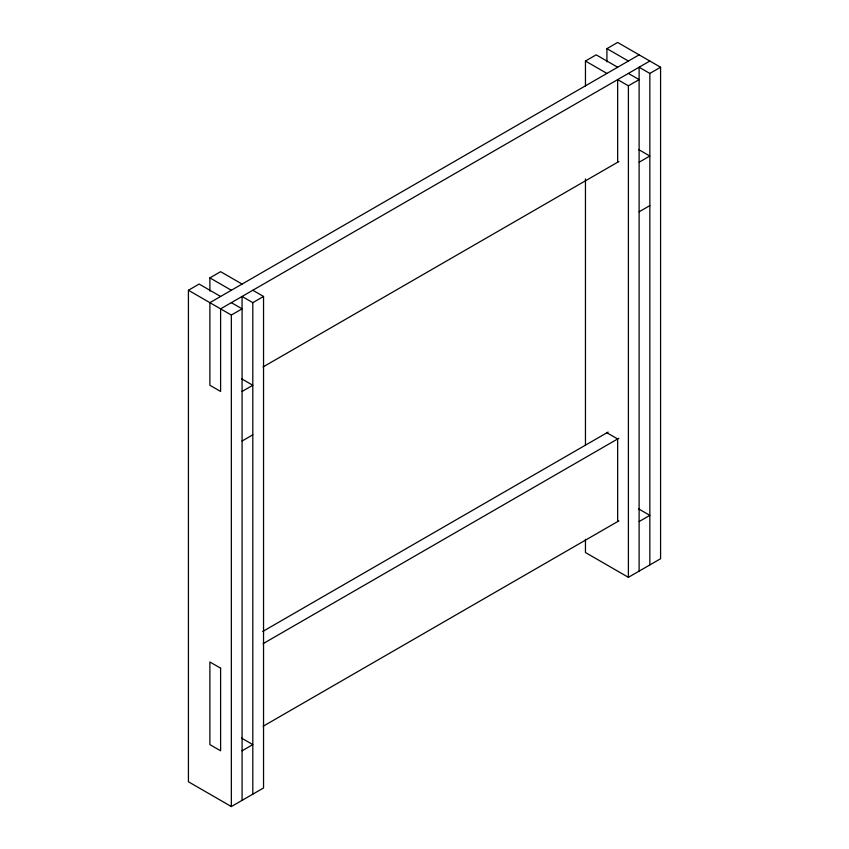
<?xml version="1.0" encoding="UTF-8"?>
<svg xmlns="http://www.w3.org/2000/svg" width="849" height="849" viewBox="0 0 849 849"><rect width="100%" height="100%" fill="white"/><g stroke="black" fill="none" stroke-linecap="round" stroke-linejoin="round"><path stroke-width="1.27" d="M252.811 290.262L263.54 296.46L263.54 787.968L231.342 806.55L188.425 781.77L188.425 290.262L199.154 284.065L220.613 296.46M209.883 291.122L209.883 277.878L220.613 271.68L242.082 284.065M585.46 86.205L585.46 61.032L596.189 54.845L617.658 67.23M606.918 61.892L606.918 48.648L617.658 42.45L660.575 67.23L660.575 558.738L628.387 577.32L585.46 552.54L585.46 539.295M639.117 54.845L209.883 302.658L209.883 385.266L220.613 391.453L220.613 308.845L649.846 61.032M188.425 290.262L231.342 315.043L242.082 308.845L231.342 302.658M242.082 800.352L242.082 296.46L252.811 302.658L263.54 296.46M617.658 162.223L617.658 79.626L628.387 85.813L639.117 79.626L628.387 73.428M639.117 571.122L639.117 67.23L649.846 73.428L660.575 67.23M263.084 366.938L618.857 161.533M242.082 391.453L252.811 385.266L241.509 378.739M639.117 162.223L649.846 156.036L638.554 149.509M242.082 441.024L252.811 434.826M639.117 211.794L649.846 205.596M262.681 631.507L608.128 432.067M263.084 643.669L618.857 438.264M263.084 726.277L618.857 520.872M242.082 750.792L252.811 744.594L241.509 738.078M639.117 521.562L649.846 515.364L638.554 508.848M606.918 48.648L628.387 61.032M585.46 61.032L606.918 73.428M606.918 432.767L617.658 438.954L617.658 521.562M209.883 277.878L231.342 290.262M649.846 73.428L649.846 564.935M628.387 85.813L628.387 577.32M585.46 178.948L585.46 445.226M252.811 302.658L252.811 794.155M231.342 315.043L231.342 806.55M220.613 668.184L209.883 661.987L209.883 744.594L220.613 750.792L220.613 668.184"/></g></svg>
